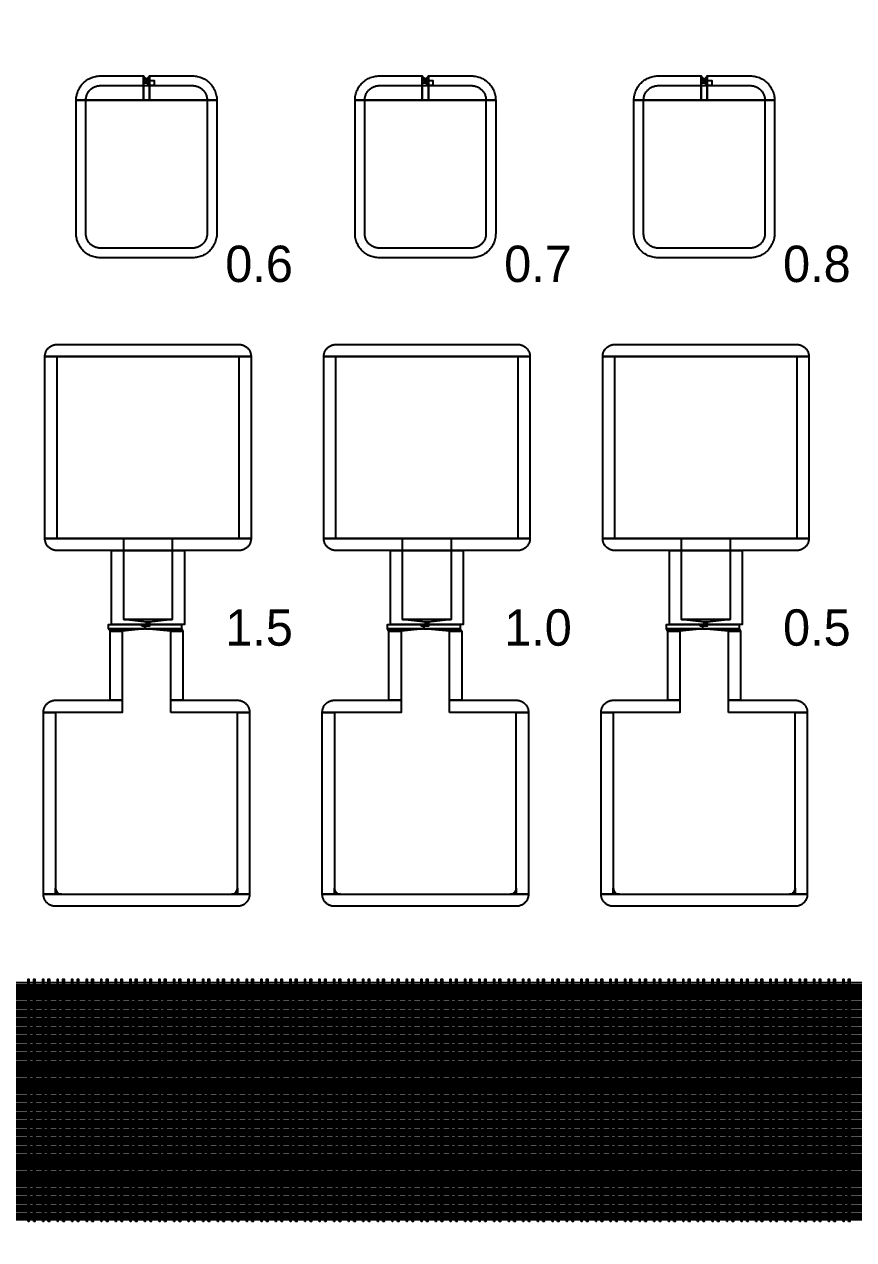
# Model space of a CAD drawing. Extents: x -50000 to 50000, y -50000 to 50000.
# Drawn here: x -40972 to -39604, y 15980 to 17985 of the extents above; entities that cross this region are included whole.
import ezdxf

# ---------------------------------------------------------------- set-up
doc = ezdxf.new("R2010")
doc.units = 0
for name, color, linetype in [('BASEMETAL', 3, 'CONTINUOUS'), ('FRAME', 14, 'CONTINUOUS'), ('MARKERS', 8, 'CONTINUOUS'), ('SECONDLAYER', 7, 'CONTINUOUS')]:
    doc.layers.add(name, color=color, linetype=linetype)

# ---------------------------------------------------------------- blocks, each defined once
blk = doc.blocks.new('CHIP_JARRAY')
at = {"layer": 'BASEMETAL'}
for points in [[(2214, 3360), (2214.055, 3362.093), (2214.219, 3364.181), (2214.492, 3366.257), (2214.874, 3368.316), (2215.363, 3370.353), (2215.958, 3372.361), (2216.657, 3374.335), (2217.458, 3376.269), (2218.36, 3378.16), (2219.359, 3380), (2220.453, 3381.786), (2221.639, 3383.511), (2222.914, 3385.173), (2224.274, 3386.765), (2225.716, 3388.284), (2227.235, 3389.726), (2228.827, 3391.086), (2230.489, 3392.361), (2232.214, 3393.547), (2234, 3394.641), (2235.84, 3395.64), (2237.731, 3396.542), (2239.665, 3397.343), (2241.639, 3398.042), (2243.647, 3398.637), (2245.684, 3399.126), (2247.743, 3399.508), (2249.819, 3399.781), (2251.907, 3399.945), (2254, 3400), (2325, 3400), (2325, 3360)], [(2325, 3395.5), (2325, 3399.5), (2329.7, 3395.5)], [(2325, 3388.5), (2325, 3395.5), (2329.7, 3395.5), (2329.7, 3388.5)], [(2330.3, 3395.5), (2335, 3399.5), (2335, 3395.5)], [(2330.3, 3388.5), (2330.3, 3395.5), (2335, 3395.5), (2335, 3388.5)], [(2335, 3360), (2335, 3400), (2406, 3400), (2408.093, 3399.945), (2410.181, 3399.781), (2412.257, 3399.508), (2414.316, 3399.126), (2416.353, 3398.637), (2418.361, 3398.042), (2420.335, 3397.343), (2422.269, 3396.542), (2424.16, 3395.64), (2426, 3394.641), (2427.786, 3393.547), (2429.511, 3392.361), (2431.173, 3391.086), (2432.765, 3389.726), (2434.284, 3388.284), (2435.726, 3386.765), (2437.086, 3385.173), (2438.361, 3383.511), (2439.547, 3381.786), (2440.641, 3380), (2441.64, 3378.16), (2442.542, 3376.269), (2443.343, 3374.335), (2444.042, 3372.361), (2444.637, 3370.353), (2445.126, 3368.316), (2445.508, 3366.257), (2445.781, 3364.181), (2445.945, 3362.093), (2446, 3360)], [(2674, 3360), (2674.055, 3362.093), (2674.219, 3364.181), (2674.492, 3366.257), (2674.874, 3368.316), (2675.363, 3370.353), (2675.958, 3372.361), (2676.657, 3374.335), (2677.458, 3376.269), (2678.36, 3378.16), (2679.359, 3380), (2680.453, 3381.786), (2681.639, 3383.511), (2682.914, 3385.173), (2684.274, 3386.765), (2685.716, 3388.284), (2687.235, 3389.726), (2688.827, 3391.086), (2690.489, 3392.361), (2692.214, 3393.547), (2694, 3394.641), (2695.84, 3395.64), (2697.731, 3396.542), (2699.665, 3397.343), (2701.639, 3398.042), (2703.647, 3398.637), (2705.684, 3399.126), (2707.743, 3399.508), (2709.819, 3399.781), (2711.907, 3399.945), (2714, 3400), (2785, 3400), (2785, 3360)], [(2785, 3395.5), (2785, 3399.5), (2789.65, 3395.5)], [(2785, 3388.5), (2785, 3395.5), (2789.65, 3395.5), (2789.65, 3388.5)], [(2790.35, 3395.5), (2795, 3399.5), (2795, 3395.5)], [(2790.35, 3388.5), (2790.35, 3395.5), (2795, 3395.5), (2795, 3388.5)], [(2795, 3360), (2795, 3400), (2866, 3400), (2868.093, 3399.945), (2870.181, 3399.781), (2872.257, 3399.508), (2874.316, 3399.126), (2876.353, 3398.637), (2878.361, 3398.042), (2880.335, 3397.343), (2882.269, 3396.542), (2884.16, 3395.64), (2886, 3394.641), (2887.786, 3393.547), (2889.511, 3392.361), (2891.173, 3391.086), (2892.765, 3389.726), (2894.284, 3388.284), (2895.726, 3386.765), (2897.086, 3385.173), (2898.361, 3383.511), (2899.547, 3381.786), (2900.641, 3380), (2901.64, 3378.16), (2902.542, 3376.269), (2903.343, 3374.335), (2904.042, 3372.361), (2904.637, 3370.353), (2905.126, 3368.316), (2905.508, 3366.257), (2905.781, 3364.181), (2905.945, 3362.093), (2906, 3360)], [(3134, 3360), (3134.055, 3362.093), (3134.219, 3364.181), (3134.492, 3366.257), (3134.874, 3368.316), (3135.363, 3370.353), (3135.958, 3372.361), (3136.657, 3374.335), (3137.458, 3376.269), (3138.36, 3378.16), (3139.359, 3380), (3140.453, 3381.786), (3141.639, 3383.511), (3142.914, 3385.173), (3144.274, 3386.765), (3145.716, 3388.284), (3147.235, 3389.726), (3148.827, 3391.086), (3150.489, 3392.361), (3152.214, 3393.547), (3154, 3394.641), (3155.84, 3395.64), (3157.731, 3396.542), (3159.665, 3397.343), (3161.639, 3398.042), (3163.647, 3398.637), (3165.684, 3399.126), (3167.743, 3399.508), (3169.819, 3399.781), (3171.907, 3399.945), (3174, 3400), (3245, 3400), (3245, 3360)], [(3245, 3395.5), (3245, 3399.5), (3249.6, 3395.5)], [(3245, 3388.5), (3245, 3395.5), (3249.6, 3395.5), (3249.6, 3388.5)], [(3250.4, 3395.5), (3255, 3399.5), (3255, 3395.5)], [(3250.4, 3388.5), (3250.4, 3395.5), (3255, 3395.5), (3255, 3388.5)], [(3255, 3360), (3255, 3400), (3326, 3400), (3328.093, 3399.945), (3330.181, 3399.781), (3332.257, 3399.508), (3334.316, 3399.126), (3336.353, 3398.637), (3338.361, 3398.042), (3340.335, 3397.343), (3342.269, 3396.542), (3344.16, 3395.64), (3346, 3394.641), (3347.786, 3393.547), (3349.511, 3392.361), (3351.173, 3391.086), (3352.765, 3389.726), (3354.284, 3388.284), (3355.726, 3386.765), (3357.086, 3385.173), (3358.361, 3383.511), (3359.547, 3381.786), (3360.641, 3380), (3361.64, 3378.16), (3362.542, 3376.269), (3363.343, 3374.335), (3364.042, 3372.361), (3364.637, 3370.353), (3365.126, 3368.316), (3365.508, 3366.257), (3365.781, 3364.181), (3365.945, 3362.093), (3366, 3360)], [(2325, 3360), (2325, 3388.5), (2335, 3388.5), (2335, 3360)], [(2785, 3360), (2785, 3388.5), (2795, 3388.5), (2795, 3360)], [(3245, 3360), (3245, 3388.5), (3255, 3388.5), (3255, 3360)], [(2254, 3100), (2251.907, 3100.055), (2249.819, 3100.219), (2247.743, 3100.492), (2245.684, 3100.874), (2243.647, 3101.363), (2241.639, 3101.958), (2239.665, 3102.657), (2237.731, 3103.458), (2235.84, 3104.36), (2234, 3105.359), (2232.214, 3106.453), (2230.489, 3107.639), (2228.827, 3108.914), (2227.235, 3110.274), (2225.716, 3111.716), (2224.274, 3113.235), (2222.914, 3114.827), (2221.639, 3116.489), (2220.453, 3118.214), (2219.359, 3120), (2218.36, 3121.84), (2217.458, 3123.731), (2216.657, 3125.665), (2215.958, 3127.639), (2215.363, 3129.647), (2214.874, 3131.684), (2214.492, 3133.743), (2214.219, 3135.819), (2214.055, 3137.907), (2214, 3140), (2214, 3360), (2446, 3360), (2446, 3140), (2445.945, 3137.907), (2445.781, 3135.819), (2445.508, 3133.743), (2445.126, 3131.684), (2444.637, 3129.647), (2444.042, 3127.639), (2443.343, 3125.665), (2442.542, 3123.731), (2441.64, 3121.84), (2440.641, 3120), (2439.547, 3118.214), (2438.361, 3116.489), (2437.086, 3114.827), (2435.726, 3113.235), (2434.284, 3111.716), (2432.765, 3110.274), (2431.173, 3108.914), (2429.511, 3107.639), (2427.786, 3106.453), (2426, 3105.359), (2424.16, 3104.36), (2422.269, 3103.458), (2420.335, 3102.657), (2418.361, 3101.958), (2416.353, 3101.363), (2414.316, 3100.874), (2412.257, 3100.492), (2410.181, 3100.219), (2408.093, 3100.055), (2406, 3100)], [(2714, 3100), (2711.907, 3100.055), (2709.819, 3100.219), (2707.743, 3100.492), (2705.684, 3100.874), (2703.647, 3101.363), (2701.639, 3101.958), (2699.665, 3102.657), (2697.731, 3103.458), (2695.84, 3104.36), (2694, 3105.359), (2692.214, 3106.453), (2690.489, 3107.639), (2688.827, 3108.914), (2687.235, 3110.274), (2685.716, 3111.716), (2684.274, 3113.235), (2682.914, 3114.827), (2681.639, 3116.489), (2680.453, 3118.214), (2679.359, 3120), (2678.36, 3121.84), (2677.458, 3123.731), (2676.657, 3125.665), (2675.958, 3127.639), (2675.363, 3129.647), (2674.874, 3131.684), (2674.492, 3133.743), (2674.219, 3135.819), (2674.055, 3137.907), (2674, 3140), (2674, 3360), (2906, 3360), (2906, 3140), (2905.945, 3137.907), (2905.781, 3135.819), (2905.508, 3133.743), (2905.126, 3131.684), (2904.637, 3129.647), (2904.042, 3127.639), (2903.343, 3125.665), (2902.542, 3123.731), (2901.64, 3121.84), (2900.641, 3120), (2899.547, 3118.214), (2898.361, 3116.489), (2897.086, 3114.827), (2895.726, 3113.235), (2894.284, 3111.716), (2892.765, 3110.274), (2891.173, 3108.914), (2889.511, 3107.639), (2887.786, 3106.453), (2886, 3105.359), (2884.16, 3104.36), (2882.269, 3103.458), (2880.335, 3102.657), (2878.361, 3101.958), (2876.353, 3101.363), (2874.316, 3100.874), (2872.257, 3100.492), (2870.181, 3100.219), (2868.093, 3100.055), (2866, 3100)], [(3174, 3100), (3171.907, 3100.055), (3169.819, 3100.219), (3167.743, 3100.492), (3165.684, 3100.874), (3163.647, 3101.363), (3161.639, 3101.958), (3159.665, 3102.657), (3157.731, 3103.458), (3155.84, 3104.36), (3154, 3105.359), (3152.214, 3106.453), (3150.489, 3107.639), (3148.827, 3108.914), (3147.235, 3110.274), (3145.716, 3111.716), (3144.274, 3113.235), (3142.914, 3114.827), (3141.639, 3116.489), (3140.453, 3118.214), (3139.359, 3120), (3138.36, 3121.84), (3137.458, 3123.731), (3136.657, 3125.665), (3135.958, 3127.639), (3135.363, 3129.647), (3134.874, 3131.684), (3134.492, 3133.743), (3134.219, 3135.819), (3134.055, 3137.907), (3134, 3140), (3134, 3360), (3366, 3360), (3366, 3140), (3365.945, 3137.907), (3365.781, 3135.819), (3365.508, 3133.743), (3365.126, 3131.684), (3364.637, 3129.647), (3364.042, 3127.639), (3363.343, 3125.665), (3362.542, 3123.731), (3361.64, 3121.84), (3360.641, 3120), (3359.547, 3118.214), (3358.361, 3116.489), (3357.086, 3114.827), (3355.726, 3113.235), (3354.284, 3111.716), (3352.765, 3110.274), (3351.173, 3108.914), (3349.511, 3107.639), (3347.786, 3106.453), (3346, 3105.359), (3344.16, 3104.36), (3342.269, 3103.458), (3340.335, 3102.657), (3338.361, 3101.958), (3336.353, 3101.363), (3334.316, 3100.874), (3332.257, 3100.492), (3330.181, 3100.219), (3328.093, 3100.055), (3326, 3100)], [(2162.5, 2937), (2162.527, 2938.047), (2162.61, 2939.091), (2162.746, 2940.129), (2162.937, 2941.158), (2163.181, 2942.176), (2163.479, 2943.18), (2163.828, 2944.167), (2164.229, 2945.135), (2164.68, 2946.08), (2165.179, 2947), (2165.727, 2947.893), (2166.32, 2948.756), (2166.957, 2949.586), (2167.637, 2950.383), (2168.358, 2951.142), (2169.117, 2951.863), (2169.914, 2952.543), (2170.744, 2953.18), (2171.607, 2953.773), (2172.5, 2954.321), (2173.42, 2954.82), (2174.365, 2955.271), (2175.333, 2955.672), (2176.32, 2956.021), (2177.324, 2956.319), (2178.342, 2956.563), (2179.371, 2956.754), (2180.409, 2956.89), (2181.453, 2956.973), (2182.5, 2957), (2482.5, 2957), (2483.547, 2956.973), (2484.591, 2956.89), (2485.629, 2956.754), (2486.658, 2956.563), (2487.676, 2956.319), (2488.68, 2956.021), (2489.667, 2955.672), (2490.635, 2955.271), (2491.58, 2954.82), (2492.5, 2954.321), (2493.393, 2953.773), (2494.256, 2953.18), (2495.086, 2952.543), (2495.883, 2951.863), (2496.642, 2951.142), (2497.363, 2950.383), (2498.043, 2949.586), (2498.68, 2948.756), (2499.273, 2947.893), (2499.821, 2947), (2500.32, 2946.08), (2500.771, 2945.135), (2501.172, 2944.167), (2501.521, 2943.18), (2501.819, 2942.176), (2502.063, 2941.158), (2502.254, 2940.129), (2502.39, 2939.091), (2502.473, 2938.047), (2502.5, 2937)], [(2622.5, 2937), (2622.527, 2938.047), (2622.61, 2939.091), (2622.746, 2940.129), (2622.937, 2941.158), (2623.181, 2942.176), (2623.479, 2943.18), (2623.828, 2944.167), (2624.229, 2945.135), (2624.68, 2946.08), (2625.179, 2947), (2625.727, 2947.893), (2626.32, 2948.756), (2626.957, 2949.586), (2627.637, 2950.383), (2628.358, 2951.142), (2629.117, 2951.863), (2629.914, 2952.543), (2630.744, 2953.18), (2631.607, 2953.773), (2632.5, 2954.321), (2633.42, 2954.82), (2634.365, 2955.271), (2635.333, 2955.672), (2636.32, 2956.021), (2637.324, 2956.319), (2638.342, 2956.563), (2639.371, 2956.754), (2640.409, 2956.89), (2641.453, 2956.973), (2642.5, 2957), (2942.5, 2957), (2943.547, 2956.973), (2944.591, 2956.89), (2945.629, 2956.754), (2946.658, 2956.563), (2947.676, 2956.319), (2948.68, 2956.021), (2949.667, 2955.672), (2950.635, 2955.271), (2951.58, 2954.82), (2952.5, 2954.321), (2953.393, 2953.773), (2954.256, 2953.18), (2955.086, 2952.543), (2955.883, 2951.863), (2956.642, 2951.142), (2957.363, 2950.383), (2958.043, 2949.586), (2958.68, 2948.756), (2959.273, 2947.893), (2959.821, 2947), (2960.32, 2946.08), (2960.771, 2945.135), (2961.172, 2944.167), (2961.521, 2943.18), (2961.819, 2942.176), (2962.063, 2941.158), (2962.254, 2940.129), (2962.39, 2939.091), (2962.473, 2938.047), (2962.5, 2937)], [(3082.5, 2937), (3082.527, 2938.047), (3082.61, 2939.091), (3082.746, 2940.129), (3082.937, 2941.158), (3083.181, 2942.176), (3083.479, 2943.18), (3083.828, 2944.167), (3084.229, 2945.135), (3084.68, 2946.08), (3085.179, 2947), (3085.727, 2947.893), (3086.32, 2948.756), (3086.957, 2949.586), (3087.637, 2950.383), (3088.358, 2951.142), (3089.117, 2951.863), (3089.914, 2952.543), (3090.744, 2953.18), (3091.607, 2953.773), (3092.5, 2954.321), (3093.42, 2954.82), (3094.365, 2955.271), (3095.333, 2955.672), (3096.32, 2956.021), (3097.324, 2956.319), (3098.342, 2956.563), (3099.371, 2956.754), (3100.409, 2956.89), (3101.453, 2956.973), (3102.5, 2957), (3402.5, 2957), (3403.547, 2956.973), (3404.591, 2956.89), (3405.629, 2956.754), (3406.658, 2956.563), (3407.676, 2956.319), (3408.68, 2956.021), (3409.667, 2955.672), (3410.635, 2955.271), (3411.58, 2954.82), (3412.5, 2954.321), (3413.393, 2953.773), (3414.256, 2953.18), (3415.086, 2952.543), (3415.883, 2951.863), (3416.642, 2951.142), (3417.363, 2950.383), (3418.043, 2949.586), (3418.68, 2948.756), (3419.273, 2947.893), (3419.821, 2947), (3420.32, 2946.08), (3420.771, 2945.135), (3421.172, 2944.167), (3421.521, 2943.18), (3421.819, 2942.176), (3422.063, 2941.158), (3422.254, 2940.129), (3422.39, 2939.091), (3422.473, 2938.047), (3422.5, 2937)], [(2162.5, 2637), (2162.5, 2937), (2502.5, 2937), (2502.5, 2637)], [(2622.5, 2637), (2622.5, 2937), (2962.5, 2937), (2962.5, 2637)], [(3082.5, 2637), (3082.5, 2937), (3422.5, 2937), (3422.5, 2637)], [(2182.5, 2617), (2181.453, 2617.027), (2180.409, 2617.11), (2179.371, 2617.246), (2178.342, 2617.437), (2177.324, 2617.681), (2176.32, 2617.979), (2175.333, 2618.328), (2174.365, 2618.729), (2173.42, 2619.18), (2172.5, 2619.679), (2171.607, 2620.227), (2170.744, 2620.82), (2169.914, 2621.457), (2169.117, 2622.137), (2168.358, 2622.858), (2167.637, 2623.617), (2166.957, 2624.414), (2166.32, 2625.244), (2165.727, 2626.107), (2165.179, 2627), (2164.68, 2627.92), (2164.229, 2628.865), (2163.828, 2629.833), (2163.479, 2630.82), (2163.181, 2631.824), (2162.937, 2632.842), (2162.746, 2633.871), (2162.61, 2634.909), (2162.527, 2635.953), (2162.5, 2637), (2502.5, 2637), (2502.473, 2635.953), (2502.39, 2634.909), (2502.254, 2633.871), (2502.063, 2632.842), (2501.819, 2631.824), (2501.521, 2630.82), (2501.172, 2629.833), (2500.771, 2628.865), (2500.32, 2627.92), (2499.821, 2627), (2499.273, 2626.107), (2498.68, 2625.244), (2498.043, 2624.414), (2497.363, 2623.617), (2496.642, 2622.858), (2495.883, 2622.137), (2495.086, 2621.457), (2494.256, 2620.82), (2493.393, 2620.227), (2492.5, 2619.679), (2491.58, 2619.18), (2490.635, 2618.729), (2489.667, 2618.328), (2488.68, 2617.979), (2487.676, 2617.681), (2486.658, 2617.437), (2485.629, 2617.246), (2484.591, 2617.11), (2483.547, 2617.027), (2482.5, 2617)], [(2642.5, 2617), (2641.453, 2617.027), (2640.409, 2617.11), (2639.371, 2617.246), (2638.342, 2617.437), (2637.324, 2617.681), (2636.32, 2617.979), (2635.333, 2618.328), (2634.365, 2618.729), (2633.42, 2619.18), (2632.5, 2619.679), (2631.607, 2620.227), (2630.744, 2620.82), (2629.914, 2621.457), (2629.117, 2622.137), (2628.358, 2622.858), (2627.637, 2623.617), (2626.957, 2624.414), (2626.32, 2625.244), (2625.727, 2626.107), (2625.179, 2627), (2624.68, 2627.92), (2624.229, 2628.865), (2623.828, 2629.833), (2623.479, 2630.82), (2623.181, 2631.824), (2622.937, 2632.842), (2622.746, 2633.871), (2622.61, 2634.909), (2622.527, 2635.953), (2622.5, 2637), (2962.5, 2637), (2962.473, 2635.953), (2962.39, 2634.909), (2962.254, 2633.871), (2962.063, 2632.842), (2961.819, 2631.824), (2961.521, 2630.82), (2961.172, 2629.833), (2960.771, 2628.865), (2960.32, 2627.92), (2959.821, 2627), (2959.273, 2626.107), (2958.68, 2625.244), (2958.043, 2624.414), (2957.363, 2623.617), (2956.642, 2622.858), (2955.883, 2622.137), (2955.086, 2621.457), (2954.256, 2620.82), (2953.393, 2620.227), (2952.5, 2619.679), (2951.58, 2619.18), (2950.635, 2618.729), (2949.667, 2618.328), (2948.68, 2617.979), (2947.676, 2617.681), (2946.658, 2617.437), (2945.629, 2617.246), (2944.591, 2617.11), (2943.547, 2617.027), (2942.5, 2617)], [(3102.5, 2617), (3101.453, 2617.027), (3100.409, 2617.11), (3099.371, 2617.246), (3098.342, 2617.437), (3097.324, 2617.681), (3096.32, 2617.979), (3095.333, 2618.328), (3094.365, 2618.729), (3093.42, 2619.18), (3092.5, 2619.679), (3091.607, 2620.227), (3090.744, 2620.82), (3089.914, 2621.457), (3089.117, 2622.137), (3088.358, 2622.858), (3087.637, 2623.617), (3086.957, 2624.414), (3086.32, 2625.244), (3085.727, 2626.107), (3085.179, 2627), (3084.68, 2627.92), (3084.229, 2628.865), (3083.828, 2629.833), (3083.479, 2630.82), (3083.181, 2631.824), (3082.937, 2632.842), (3082.746, 2633.871), (3082.61, 2634.909), (3082.527, 2635.953), (3082.5, 2637), (3422.5, 2637), (3422.473, 2635.953), (3422.39, 2634.909), (3422.254, 2633.871), (3422.063, 2632.842), (3421.819, 2631.824), (3421.521, 2630.82), (3421.172, 2629.833), (3420.771, 2628.865), (3420.32, 2627.92), (3419.821, 2627), (3419.273, 2626.107), (3418.68, 2625.244), (3418.043, 2624.414), (3417.363, 2623.617), (3416.642, 2622.858), (3415.883, 2622.137), (3415.086, 2621.457), (3414.256, 2620.82), (3413.393, 2620.227), (3412.5, 2619.679), (3411.58, 2619.18), (3410.635, 2618.729), (3409.667, 2618.328), (3408.68, 2617.979), (3407.676, 2617.681), (3406.658, 2617.437), (3405.629, 2617.246), (3404.591, 2617.11), (3403.547, 2617.027), (3402.5, 2617)], [(2272.5, 2495), (2272.5, 2617), (2392.5, 2617), (2392.5, 2495)], [(2732.5, 2495), (2732.5, 2617), (2852.5, 2617), (2852.5, 2495)], [(3192.5, 2495), (3192.5, 2617), (3312.5, 2617), (3312.5, 2495)], [(2267.5, 2488), (2267.5, 2495), (2326.75, 2495), (2326.75, 2488)], [(2270, 2484), (2267.5, 2488), (2326.75, 2488), (2290, 2484)], [(2328.25, 2488), (2328.25, 2495), (2387.5, 2495), (2387.5, 2488)], [(2370, 2484), (2328.25, 2488), (2387.5, 2488), (2390, 2484)], [(2727.5, 2488), (2727.5, 2495), (2787, 2495), (2787, 2488)], [(2730, 2484), (2727.5, 2488), (2787, 2488), (2750, 2484)], [(2788, 2488), (2788, 2495), (2847.5, 2495), (2847.5, 2488)], [(2830, 2484), (2788, 2488), (2847.5, 2488), (2850, 2484)], [(3187.5, 2488), (3187.5, 2495), (3247.25, 2495), (3247.25, 2488)], [(3190, 2484), (3187.5, 2488), (3247.25, 2488), (3210, 2484)], [(3247.75, 2488), (3247.75, 2495), (3307.5, 2495), (3307.5, 2488)], [(3290, 2484), (3247.75, 2488), (3307.5, 2488), (3310, 2484)], [(2270, 2370), (2270, 2484), (2290, 2484), (2290, 2370)], [(2370, 2370), (2370, 2484), (2390, 2484), (2390, 2370)], [(2730, 2370), (2730, 2484), (2750, 2484), (2750, 2370)], [(2830, 2370), (2830, 2484), (2850, 2484), (2850, 2370)], [(3190, 2370), (3190, 2484), (3210, 2484), (3210, 2370)], [(3290, 2370), (3290, 2484), (3310, 2484), (3310, 2370)], [(2160, 2350), (2160.027, 2351.047), (2160.11, 2352.091), (2160.246, 2353.129), (2160.437, 2354.158), (2160.681, 2355.176), (2160.979, 2356.18), (2161.328, 2357.167), (2161.729, 2358.135), (2162.18, 2359.08), (2162.679, 2360), (2163.227, 2360.893), (2163.82, 2361.756), (2164.457, 2362.586), (2165.137, 2363.383), (2165.858, 2364.142), (2166.617, 2364.863), (2167.414, 2365.543), (2168.244, 2366.18), (2169.107, 2366.773), (2170, 2367.321), (2170.92, 2367.82), (2171.865, 2368.271), (2172.833, 2368.672), (2173.82, 2369.021), (2174.824, 2369.319), (2175.842, 2369.563), (2176.871, 2369.754), (2177.909, 2369.89), (2178.953, 2369.973), (2180, 2370), (2290, 2370), (2290, 2350)], [(2370, 2350), (2370, 2370), (2480, 2370), (2481.047, 2369.973), (2482.091, 2369.89), (2483.129, 2369.754), (2484.158, 2369.563), (2485.176, 2369.319), (2486.18, 2369.021), (2487.167, 2368.672), (2488.135, 2368.271), (2489.08, 2367.82), (2490, 2367.321), (2490.893, 2366.773), (2491.756, 2366.18), (2492.586, 2365.543), (2493.383, 2364.863), (2494.142, 2364.142), (2494.863, 2363.383), (2495.543, 2362.586), (2496.18, 2361.756), (2496.773, 2360.893), (2497.321, 2360), (2497.82, 2359.08), (2498.271, 2358.135), (2498.672, 2357.167), (2499.021, 2356.18), (2499.319, 2355.176), (2499.563, 2354.158), (2499.754, 2353.129), (2499.89, 2352.091), (2499.973, 2351.047), (2500, 2350)], [(2620, 2350), (2620.027, 2351.047), (2620.11, 2352.091), (2620.246, 2353.129), (2620.437, 2354.158), (2620.681, 2355.176), (2620.979, 2356.18), (2621.328, 2357.167), (2621.729, 2358.135), (2622.18, 2359.08), (2622.679, 2360), (2623.227, 2360.893), (2623.82, 2361.756), (2624.457, 2362.586), (2625.137, 2363.383), (2625.858, 2364.142), (2626.617, 2364.863), (2627.414, 2365.543), (2628.244, 2366.18), (2629.107, 2366.773), (2630, 2367.321), (2630.92, 2367.82), (2631.865, 2368.271), (2632.833, 2368.672), (2633.82, 2369.021), (2634.824, 2369.319), (2635.842, 2369.563), (2636.871, 2369.754), (2637.909, 2369.89), (2638.953, 2369.973), (2640, 2370), (2750, 2370), (2750, 2350)], [(2830, 2350), (2830, 2370), (2940, 2370), (2941.047, 2369.973), (2942.091, 2369.89), (2943.129, 2369.754), (2944.158, 2369.563), (2945.176, 2369.319), (2946.18, 2369.021), (2947.167, 2368.672), (2948.135, 2368.271), (2949.08, 2367.82), (2950, 2367.321), (2950.893, 2366.773), (2951.756, 2366.18), (2952.586, 2365.543), (2953.383, 2364.863), (2954.142, 2364.142), (2954.863, 2363.383), (2955.543, 2362.586), (2956.18, 2361.756), (2956.773, 2360.893), (2957.321, 2360), (2957.82, 2359.08), (2958.271, 2358.135), (2958.672, 2357.167), (2959.021, 2356.18), (2959.319, 2355.176), (2959.563, 2354.158), (2959.754, 2353.129), (2959.89, 2352.091), (2959.973, 2351.047), (2960, 2350)], [(3080, 2350), (3080.027, 2351.047), (3080.11, 2352.091), (3080.246, 2353.129), (3080.437, 2354.158), (3080.681, 2355.176), (3080.979, 2356.18), (3081.328, 2357.167), (3081.729, 2358.135), (3082.18, 2359.08), (3082.679, 2360), (3083.227, 2360.893), (3083.82, 2361.756), (3084.457, 2362.586), (3085.137, 2363.383), (3085.858, 2364.142), (3086.617, 2364.863), (3087.414, 2365.543), (3088.244, 2366.18), (3089.107, 2366.773), (3090, 2367.321), (3090.92, 2367.82), (3091.865, 2368.271), (3092.833, 2368.672), (3093.82, 2369.021), (3094.824, 2369.319), (3095.842, 2369.563), (3096.871, 2369.754), (3097.909, 2369.89), (3098.953, 2369.973), (3100, 2370), (3210, 2370), (3210, 2350)], [(3290, 2350), (3290, 2370), (3400, 2370), (3401.047, 2369.973), (3402.091, 2369.89), (3403.129, 2369.754), (3404.158, 2369.563), (3405.176, 2369.319), (3406.18, 2369.021), (3407.167, 2368.672), (3408.135, 2368.271), (3409.08, 2367.82), (3410, 2367.321), (3410.893, 2366.773), (3411.756, 2366.18), (3412.586, 2365.543), (3413.383, 2364.863), (3414.142, 2364.142), (3414.863, 2363.383), (3415.543, 2362.586), (3416.18, 2361.756), (3416.773, 2360.893), (3417.321, 2360), (3417.82, 2359.08), (3418.271, 2358.135), (3418.672, 2357.167), (3419.021, 2356.18), (3419.319, 2355.176), (3419.563, 2354.158), (3419.754, 2353.129), (3419.89, 2352.091), (3419.973, 2351.047), (3420, 2350)], [(2160, 2050), (2160, 2350), (2180, 2350), (2180, 2050)], [(2480, 2050), (2480, 2350), (2500, 2350), (2500, 2050)], [(2620, 2050), (2620, 2350), (2640, 2350), (2640, 2050)], [(2940, 2050), (2940, 2350), (2960, 2350), (2960, 2050)], [(3080, 2050), (3080, 2350), (3100, 2350), (3100, 2050)], [(3400, 2050), (3400, 2350), (3420, 2350), (3420, 2050)], [(2180, 2030), (2178.953, 2030.027), (2177.909, 2030.11), (2176.871, 2030.246), (2175.842, 2030.437), (2174.824, 2030.681), (2173.82, 2030.979), (2172.833, 2031.328), (2171.865, 2031.729), (2170.92, 2032.18), (2170, 2032.679), (2169.107, 2033.227), (2168.244, 2033.82), (2167.414, 2034.457), (2166.617, 2035.137), (2165.858, 2035.858), (2165.137, 2036.617), (2164.457, 2037.414), (2163.82, 2038.244), (2163.227, 2039.107), (2162.679, 2040), (2162.18, 2040.92), (2161.729, 2041.865), (2161.328, 2042.833), (2160.979, 2043.82), (2160.681, 2044.824), (2160.437, 2045.842), (2160.246, 2046.871), (2160.11, 2047.909), (2160.027, 2048.953), (2160, 2050), (2500, 2050), (2499.973, 2048.953), (2499.89, 2047.909), (2499.754, 2046.871), (2499.563, 2045.842), (2499.319, 2044.824), (2499.021, 2043.82), (2498.672, 2042.833), (2498.271, 2041.865), (2497.82, 2040.92), (2497.321, 2040), (2496.773, 2039.107), (2496.18, 2038.244), (2495.543, 2037.414), (2494.863, 2036.617), (2494.142, 2035.858), (2493.383, 2035.137), (2492.586, 2034.457), (2491.756, 2033.82), (2490.893, 2033.227), (2490, 2032.679), (2489.08, 2032.18), (2488.135, 2031.729), (2487.167, 2031.328), (2486.18, 2030.979), (2485.176, 2030.681), (2484.158, 2030.437), (2483.129, 2030.246), (2482.091, 2030.11), (2481.047, 2030.027), (2480, 2030)], [(2180, 2050), (2180, 2060), (2180.055, 2058.955), (2180.219, 2057.921), (2180.489, 2056.91), (2180.865, 2055.933), (2181.34, 2055), (2181.91, 2054.122), (2182.569, 2053.309), (2183.309, 2052.569), (2184.122, 2051.91), (2185, 2051.34), (2185.933, 2050.865), (2186.91, 2050.489), (2187.921, 2050.219), (2188.955, 2050.055), (2190, 2050)], [(2470, 2050), (2471.045, 2050.055), (2472.079, 2050.219), (2473.09, 2050.489), (2474.067, 2050.865), (2475, 2051.34), (2475.878, 2051.91), (2476.691, 2052.569), (2477.431, 2053.309), (2478.09, 2054.122), (2478.66, 2055), (2479.135, 2055.933), (2479.511, 2056.91), (2479.781, 2057.921), (2479.945, 2058.955), (2480, 2060), (2480, 2050)], [(2640, 2030), (2638.953, 2030.027), (2637.909, 2030.11), (2636.871, 2030.246), (2635.842, 2030.437), (2634.824, 2030.681), (2633.82, 2030.979), (2632.833, 2031.328), (2631.865, 2031.729), (2630.92, 2032.18), (2630, 2032.679), (2629.107, 2033.227), (2628.244, 2033.82), (2627.414, 2034.457), (2626.617, 2035.137), (2625.858, 2035.858), (2625.137, 2036.617), (2624.457, 2037.414), (2623.82, 2038.244), (2623.227, 2039.107), (2622.679, 2040), (2622.18, 2040.92), (2621.729, 2041.865), (2621.328, 2042.833), (2620.979, 2043.82), (2620.681, 2044.824), (2620.437, 2045.842), (2620.246, 2046.871), (2620.11, 2047.909), (2620.027, 2048.953), (2620, 2050), (2960, 2050), (2959.973, 2048.953), (2959.89, 2047.909), (2959.754, 2046.871), (2959.563, 2045.842), (2959.319, 2044.824), (2959.021, 2043.82), (2958.672, 2042.833), (2958.271, 2041.865), (2957.82, 2040.92), (2957.321, 2040), (2956.773, 2039.107), (2956.18, 2038.244), (2955.543, 2037.414), (2954.863, 2036.617), (2954.142, 2035.858), (2953.383, 2035.137), (2952.586, 2034.457), (2951.756, 2033.82), (2950.893, 2033.227), (2950, 2032.679), (2949.08, 2032.18), (2948.135, 2031.729), (2947.167, 2031.328), (2946.18, 2030.979), (2945.176, 2030.681), (2944.158, 2030.437), (2943.129, 2030.246), (2942.091, 2030.11), (2941.047, 2030.027), (2940, 2030)], [(2640, 2050), (2640, 2060), (2640.055, 2058.955), (2640.219, 2057.921), (2640.489, 2056.91), (2640.865, 2055.933), (2641.34, 2055), (2641.91, 2054.122), (2642.569, 2053.309), (2643.309, 2052.569), (2644.122, 2051.91), (2645, 2051.34), (2645.933, 2050.865), (2646.91, 2050.489), (2647.921, 2050.219), (2648.955, 2050.055), (2650, 2050)], [(2930, 2050), (2931.045, 2050.055), (2932.079, 2050.219), (2933.09, 2050.489), (2934.067, 2050.865), (2935, 2051.34), (2935.878, 2051.91), (2936.691, 2052.569), (2937.431, 2053.309), (2938.09, 2054.122), (2938.66, 2055), (2939.135, 2055.933), (2939.511, 2056.91), (2939.781, 2057.921), (2939.945, 2058.955), (2940, 2060), (2940, 2050)], [(3100, 2030), (3098.953, 2030.027), (3097.909, 2030.11), (3096.871, 2030.246), (3095.842, 2030.437), (3094.824, 2030.681), (3093.82, 2030.979), (3092.833, 2031.328), (3091.865, 2031.729), (3090.92, 2032.18), (3090, 2032.679), (3089.107, 2033.227), (3088.244, 2033.82), (3087.414, 2034.457), (3086.617, 2035.137), (3085.858, 2035.858), (3085.137, 2036.617), (3084.457, 2037.414), (3083.82, 2038.244), (3083.227, 2039.107), (3082.679, 2040), (3082.18, 2040.92), (3081.729, 2041.865), (3081.328, 2042.833), (3080.979, 2043.82), (3080.681, 2044.824), (3080.437, 2045.842), (3080.246, 2046.871), (3080.11, 2047.909), (3080.027, 2048.953), (3080, 2050), (3420, 2050), (3419.973, 2048.953), (3419.89, 2047.909), (3419.754, 2046.871), (3419.563, 2045.842), (3419.319, 2044.824), (3419.021, 2043.82), (3418.672, 2042.833), (3418.271, 2041.865), (3417.82, 2040.92), (3417.321, 2040), (3416.773, 2039.107), (3416.18, 2038.244), (3415.543, 2037.414), (3414.863, 2036.617), (3414.142, 2035.858), (3413.383, 2035.137), (3412.586, 2034.457), (3411.756, 2033.82), (3410.893, 2033.227), (3410, 2032.679), (3409.08, 2032.18), (3408.135, 2031.729), (3407.167, 2031.328), (3406.18, 2030.979), (3405.176, 2030.681), (3404.158, 2030.437), (3403.129, 2030.246), (3402.091, 2030.11), (3401.047, 2030.027), (3400, 2030)], [(3100, 2050), (3100, 2060), (3100.055, 2058.955), (3100.219, 2057.921), (3100.489, 2056.91), (3100.865, 2055.933), (3101.34, 2055), (3101.91, 2054.122), (3102.569, 2053.309), (3103.309, 2052.569), (3104.122, 2051.91), (3105, 2051.34), (3105.933, 2050.865), (3106.91, 2050.489), (3107.921, 2050.219), (3108.955, 2050.055), (3110, 2050)], [(3390, 2050), (3391.045, 2050.055), (3392.079, 2050.219), (3393.09, 2050.489), (3394.067, 2050.865), (3395, 2051.34), (3395.878, 2051.91), (3396.691, 2052.569), (3397.431, 2053.309), (3398.09, 2054.122), (3398.66, 2055), (3399.135, 2055.933), (3399.511, 2056.91), (3399.781, 2057.921), (3399.945, 2058.955), (3400, 2060), (3400, 2050)], [(500, 1900), (500, 1904.3), (6500, 1904.3), (6500, 1900)], [(500, 1897), (500, 1899), (6500, 1899), (6500, 1897)], [(500, 1894), (500, 1896.4), (6500, 1896.4), (6500, 1894)], [(500, 1891), (500, 1893), (6500, 1893), (6500, 1891)], [(500, 1886), (500, 1890.3), (6500, 1890.3), (6500, 1886)], [(500, 1883), (500, 1885), (6500, 1885), (6500, 1883)], [(500, 1880), (500, 1882.4), (6500, 1882.4), (6500, 1880)], [(500, 1877), (500, 1879), (6500, 1879), (6500, 1877)], [(500, 1872), (500, 1876.3), (6500, 1876.3), (6500, 1872)], [(500, 1869), (500, 1871), (6500, 1871), (6500, 1869)], [(500, 1866), (500, 1868.4), (6500, 1868.4), (6500, 1866)], [(500, 1863), (500, 1865), (6500, 1865), (6500, 1863)], [(500, 1858), (500, 1862.3), (6500, 1862.3), (6500, 1858)], [(500, 1855), (500, 1857), (6500, 1857), (6500, 1855)], [(500, 1852), (500, 1854.4), (6500, 1854.4), (6500, 1852)], [(500, 1849), (500, 1851), (6500, 1851), (6500, 1849)], [(500, 1844), (500, 1848.3), (6500, 1848.3), (6500, 1844)], [(500, 1841), (500, 1843), (6500, 1843), (6500, 1841)], [(500, 1838), (500, 1840.4), (6500, 1840.4), (6500, 1838)], [(500, 1835), (500, 1837), (6500, 1837), (6500, 1835)], [(500, 1830), (500, 1834.3), (6500, 1834.3), (6500, 1830)], [(500, 1827), (500, 1829), (6500, 1829), (6500, 1827)], [(500, 1824), (500, 1826.4), (6500, 1826.4), (6500, 1824)], [(500, 1821), (500, 1823), (6500, 1823), (6500, 1821)], [(500, 1816), (500, 1820.3), (6500, 1820.3), (6500, 1816)], [(500, 1813), (500, 1815), (6500, 1815), (6500, 1813)], [(500, 1810), (500, 1812.4), (6500, 1812.4), (6500, 1810)], [(500, 1807), (500, 1809), (6500, 1809), (6500, 1807)], [(500, 1802), (500, 1806.3), (6500, 1806.3), (6500, 1802)], [(500, 1799), (500, 1801), (6500, 1801), (6500, 1799)], [(500, 1796), (500, 1798.4), (6500, 1798.4), (6500, 1796)], [(500, 1793), (500, 1795), (6500, 1795), (6500, 1793)], [(500, 1788), (500, 1792.3), (6500, 1792.3), (6500, 1788)], [(500, 1785), (500, 1787), (6500, 1787), (6500, 1785)], [(500, 1782), (500, 1784.4), (6500, 1784.4), (6500, 1782)], [(500, 1779), (500, 1781), (6500, 1781), (6500, 1779)], [(500, 1774), (500, 1778.3), (6500, 1778.3), (6500, 1774)], [(500, 1771), (500, 1773), (6500, 1773), (6500, 1771)], [(500, 1768), (500, 1770.4), (6500, 1770.4), (6500, 1768)], [(500, 1765), (500, 1767), (6500, 1767), (6500, 1765)], [(500, 1760), (500, 1764.3), (6500, 1764.3), (6500, 1760)], [(500, 1757), (500, 1759), (6500, 1759), (6500, 1757)], [(500, 1754), (500, 1756.4), (6500, 1756.4), (6500, 1754)], [(500, 1751), (500, 1753), (6500, 1753), (6500, 1751)], [(500, 1746), (500, 1750.3), (6500, 1750.3), (6500, 1746)], [(500, 1743), (500, 1745), (6500, 1745), (6500, 1743)], [(500, 1740), (500, 1742.4), (6500, 1742.4), (6500, 1740)], [(500, 1737), (500, 1739), (6500, 1739), (6500, 1737)], [(500, 1732), (500, 1736.3), (6500, 1736.3), (6500, 1732)], [(500, 1729), (500, 1731), (6500, 1731), (6500, 1729)], [(500, 1726), (500, 1728.4), (6500, 1728.4), (6500, 1726)], [(500, 1723), (500, 1725), (6500, 1725), (6500, 1723)], [(500, 1718), (500, 1722.3), (6500, 1722.3), (6500, 1718)], [(500, 1715), (500, 1717), (6500, 1717), (6500, 1715)], [(500, 1712), (500, 1714.4), (6500, 1714.4), (6500, 1712)], [(500, 1709), (500, 1711), (6500, 1711), (6500, 1709)], [(500, 1704), (500, 1708.3), (6500, 1708.3), (6500, 1704)], [(500, 1701), (500, 1703), (6500, 1703), (6500, 1701)], [(500, 1698), (500, 1700.4), (6500, 1700.4), (6500, 1698)], [(500, 1695), (500, 1697), (6500, 1697), (6500, 1695)], [(500, 1690), (500, 1694.3), (6500, 1694.3), (6500, 1690)], [(500, 1687), (500, 1689), (6500, 1689), (6500, 1687)], [(500, 1684), (500, 1686.4), (6500, 1686.4), (6500, 1684)], [(500, 1681), (500, 1683), (6500, 1683), (6500, 1681)], [(500, 1676), (500, 1680.3), (6500, 1680.3), (6500, 1676)], [(500, 1673), (500, 1675), (6500, 1675), (6500, 1673)], [(500, 1670), (500, 1672.4), (6500, 1672.4), (6500, 1670)], [(500, 1667), (500, 1669), (6500, 1669), (6500, 1667)], [(500, 1662), (500, 1666.3), (6500, 1666.3), (6500, 1662)], [(500, 1659), (500, 1661), (6500, 1661), (6500, 1659)], [(500, 1656), (500, 1658.4), (6500, 1658.4), (6500, 1656)], [(500, 1653), (500, 1655), (6500, 1655), (6500, 1653)], [(500, 1648), (500, 1652.3), (6500, 1652.3), (6500, 1648)], [(500, 1645), (500, 1647), (6500, 1647), (6500, 1645)], [(500, 1642), (500, 1644.4), (6500, 1644.4), (6500, 1642)], [(500, 1639), (500, 1641), (6500, 1641), (6500, 1639)], [(500, 1634), (500, 1638.3), (6500, 1638.3), (6500, 1634)], [(500, 1631), (500, 1633), (6500, 1633), (6500, 1631)], [(500, 1628), (500, 1630.4), (6500, 1630.4), (6500, 1628)], [(500, 1625), (500, 1627), (6500, 1627), (6500, 1625)], [(500, 1620), (500, 1624.3), (6500, 1624.3), (6500, 1620)], [(500, 1617), (500, 1619), (6500, 1619), (6500, 1617)], [(500, 1614), (500, 1616.4), (6500, 1616.4), (6500, 1614)], [(500, 1611), (500, 1613), (6500, 1613), (6500, 1611)], [(500, 1606), (500, 1610.3), (6500, 1610.3), (6500, 1606)], [(500, 1603), (500, 1605), (6500, 1605), (6500, 1603)], [(500, 1600), (500, 1602.4), (6500, 1602.4), (6500, 1600)], [(500, 1597), (500, 1599), (6500, 1599), (6500, 1597)], [(500, 1592), (500, 1596.3), (6500, 1596.3), (6500, 1592)], [(500, 1589), (500, 1591), (6500, 1591), (6500, 1589)], [(500, 1586), (500, 1588.4), (6500, 1588.4), (6500, 1586)], [(500, 1583), (500, 1585), (6500, 1585), (6500, 1583)], [(500, 1578), (500, 1582.3), (6500, 1582.3), (6500, 1578)], [(500, 1575), (500, 1577), (6500, 1577), (6500, 1575)], [(500, 1572), (500, 1574.4), (6500, 1574.4), (6500, 1572)], [(500, 1569), (500, 1571), (6500, 1571), (6500, 1569)], [(500, 1564), (500, 1568.3), (6500, 1568.3), (6500, 1564)], [(500, 1561), (500, 1563), (6500, 1563), (6500, 1561)], [(500, 1558), (500, 1560.4), (6500, 1560.4), (6500, 1558)], [(500, 1555), (500, 1557), (6500, 1557), (6500, 1555)], [(500, 1550), (500, 1554.3), (6500, 1554.3), (6500, 1550)], [(500, 1547), (500, 1549), (6500, 1549), (6500, 1547)], [(500, 1544), (500, 1546.4), (6500, 1546.4), (6500, 1544)], [(500, 1541), (500, 1543), (6500, 1543), (6500, 1541)], [(500, 1536), (500, 1540.3), (6500, 1540.3), (6500, 1536)], [(500, 1533), (500, 1535), (6500, 1535), (6500, 1533)], [(500, 1530), (500, 1532.4), (6500, 1532.4), (6500, 1530)], [(500, 1527), (500, 1529), (6500, 1529), (6500, 1527)], [(500, 1522), (500, 1526.3), (6500, 1526.3), (6500, 1522)], [(500, 1519), (500, 1521), (6500, 1521), (6500, 1519)], [(500, 1516), (500, 1518.4), (6500, 1518.4), (6500, 1516)], [(500, 1513), (500, 1515), (6500, 1515), (6500, 1513)]]:
    blk.add_lwpolyline(points, close=True, dxfattribs=at)
at = {"layer": 'SECONDLAYER'}
for points in [[(2327.5, 3391.65), (2327.5, 3392.35), (2329.7, 3392.35), (2329.7, 3391.65)], [(2329.7, 3391.65), (2329.7, 3392.35), (2330.3, 3392.35), (2330.3, 3391.65)], [(2330.3, 3391.65), (2330.3, 3392.35), (2332.5, 3392.35), (2332.5, 3391.65)], [(2332.5, 3384), (2332.5, 3392.35), (2342.5, 3392.35), (2342.5, 3384)], [(2787.5, 3391.65), (2787.5, 3392.35), (2789.65, 3392.35), (2789.65, 3391.65)], [(2789.65, 3391.65), (2789.65, 3392.35), (2790.35, 3392.35), (2790.35, 3391.65)], [(2790.35, 3391.65), (2790.35, 3392.35), (2792.5, 3392.35), (2792.5, 3391.65)], [(2792.5, 3384), (2792.5, 3392.35), (2802.5, 3392.35), (2802.5, 3384)], [(3247.5, 3391.65), (3247.5, 3392.35), (3249.6, 3392.35), (3249.6, 3391.65)], [(3249.6, 3391.65), (3249.6, 3392.35), (3250.4, 3392.35), (3250.4, 3391.65)], [(3250.4, 3391.65), (3250.4, 3392.35), (3252.5, 3392.35), (3252.5, 3391.65)], [(3252.5, 3384), (3252.5, 3392.35), (3262.5, 3392.35), (3262.5, 3384)], [(2254, 3116), (2252.744, 3116.033), (2251.491, 3116.131), (2250.246, 3116.295), (2249.01, 3116.524), (2247.788, 3116.818), (2246.584, 3117.175), (2245.399, 3117.594), (2244.238, 3118.075), (2243.104, 3118.616), (2242, 3119.215), (2240.929, 3119.872), (2239.893, 3120.584), (2238.896, 3121.348), (2237.941, 3122.165), (2237.029, 3123.029), (2236.165, 3123.941), (2235.348, 3124.896), (2234.584, 3125.893), (2233.872, 3126.929), (2233.215, 3128), (2232.616, 3129.104), (2232.075, 3130.238), (2231.594, 3131.399), (2231.175, 3132.584), (2230.818, 3133.788), (2230.524, 3135.01), (2230.295, 3136.246), (2230.131, 3137.491), (2230.033, 3138.744), (2230, 3140), (2230, 3360), (2230.033, 3361.256), (2230.131, 3362.509), (2230.295, 3363.754), (2230.524, 3364.99), (2230.818, 3366.212), (2231.175, 3367.416), (2231.594, 3368.601), (2232.075, 3369.762), (2232.616, 3370.896), (2233.215, 3372), (2233.872, 3373.071), (2234.584, 3374.107), (2235.348, 3375.104), (2236.165, 3376.059), (2237.029, 3376.971), (2237.941, 3377.835), (2238.896, 3378.652), (2239.893, 3379.416), (2240.929, 3380.128), (2242, 3380.785), (2243.104, 3381.384), (2244.238, 3381.925), (2245.399, 3382.406), (2246.584, 3382.825), (2247.788, 3383.182), (2249.01, 3383.476), (2250.246, 3383.705), (2251.491, 3383.869), (2252.744, 3383.967), (2254, 3384), (2406, 3384), (2407.256, 3383.967), (2408.509, 3383.869), (2409.754, 3383.705), (2410.99, 3383.476), (2412.212, 3383.182), (2413.416, 3382.825), (2414.601, 3382.406), (2415.762, 3381.925), (2416.896, 3381.384), (2418, 3380.785), (2419.071, 3380.128), (2420.107, 3379.416), (2421.104, 3378.652), (2422.059, 3377.835), (2422.971, 3376.971), (2423.835, 3376.059), (2424.652, 3375.104), (2425.416, 3374.107), (2426.128, 3373.071), (2426.785, 3372), (2427.384, 3370.896), (2427.925, 3369.762), (2428.406, 3368.601), (2428.825, 3367.416), (2429.182, 3366.212), (2429.476, 3364.99), (2429.705, 3363.754), (2429.869, 3362.509), (2429.967, 3361.256), (2430, 3360), (2430, 3140), (2429.967, 3138.744), (2429.869, 3137.491), (2429.705, 3136.246), (2429.476, 3135.01), (2429.182, 3133.788), (2428.825, 3132.584), (2428.406, 3131.399), (2427.925, 3130.238), (2427.384, 3129.104), (2426.785, 3128), (2426.128, 3126.929), (2425.416, 3125.893), (2424.652, 3124.896), (2423.835, 3123.941), (2422.971, 3123.029), (2422.059, 3122.165), (2421.104, 3121.348), (2420.107, 3120.584), (2419.071, 3119.872), (2418, 3119.215), (2416.896, 3118.616), (2415.762, 3118.075), (2414.601, 3117.594), (2413.416, 3117.175), (2412.212, 3116.818), (2410.99, 3116.524), (2409.754, 3116.295), (2408.509, 3116.131), (2407.256, 3116.033), (2406, 3116)], [(2714, 3116), (2712.744, 3116.033), (2711.491, 3116.131), (2710.246, 3116.295), (2709.01, 3116.524), (2707.788, 3116.818), (2706.584, 3117.175), (2705.399, 3117.594), (2704.238, 3118.075), (2703.104, 3118.616), (2702, 3119.215), (2700.929, 3119.872), (2699.893, 3120.584), (2698.896, 3121.348), (2697.941, 3122.165), (2697.029, 3123.029), (2696.165, 3123.941), (2695.348, 3124.896), (2694.584, 3125.893), (2693.872, 3126.929), (2693.215, 3128), (2692.616, 3129.104), (2692.075, 3130.238), (2691.594, 3131.399), (2691.175, 3132.584), (2690.818, 3133.788), (2690.524, 3135.01), (2690.295, 3136.246), (2690.131, 3137.491), (2690.033, 3138.744), (2690, 3140), (2690, 3360), (2690.033, 3361.256), (2690.131, 3362.509), (2690.295, 3363.754), (2690.524, 3364.99), (2690.818, 3366.212), (2691.175, 3367.416), (2691.594, 3368.601), (2692.075, 3369.762), (2692.616, 3370.896), (2693.215, 3372), (2693.872, 3373.071), (2694.584, 3374.107), (2695.348, 3375.104), (2696.165, 3376.059), (2697.029, 3376.971), (2697.941, 3377.835), (2698.896, 3378.652), (2699.893, 3379.416), (2700.929, 3380.128), (2702, 3380.785), (2703.104, 3381.384), (2704.238, 3381.925), (2705.399, 3382.406), (2706.584, 3382.825), (2707.788, 3383.182), (2709.01, 3383.476), (2710.246, 3383.705), (2711.491, 3383.869), (2712.744, 3383.967), (2714, 3384), (2866, 3384), (2867.256, 3383.967), (2868.509, 3383.869), (2869.754, 3383.705), (2870.99, 3383.476), (2872.212, 3383.182), (2873.416, 3382.825), (2874.601, 3382.406), (2875.762, 3381.925), (2876.896, 3381.384), (2878, 3380.785), (2879.071, 3380.128), (2880.107, 3379.416), (2881.104, 3378.652), (2882.059, 3377.835), (2882.971, 3376.971), (2883.835, 3376.059), (2884.652, 3375.104), (2885.416, 3374.107), (2886.128, 3373.071), (2886.785, 3372), (2887.384, 3370.896), (2887.925, 3369.762), (2888.406, 3368.601), (2888.825, 3367.416), (2889.182, 3366.212), (2889.476, 3364.99), (2889.705, 3363.754), (2889.869, 3362.509), (2889.967, 3361.256), (2890, 3360), (2890, 3140), (2889.967, 3138.744), (2889.869, 3137.491), (2889.705, 3136.246), (2889.476, 3135.01), (2889.182, 3133.788), (2888.825, 3132.584), (2888.406, 3131.399), (2887.925, 3130.238), (2887.384, 3129.104), (2886.785, 3128), (2886.128, 3126.929), (2885.416, 3125.893), (2884.652, 3124.896), (2883.835, 3123.941), (2882.971, 3123.029), (2882.059, 3122.165), (2881.104, 3121.348), (2880.107, 3120.584), (2879.071, 3119.872), (2878, 3119.215), (2876.896, 3118.616), (2875.762, 3118.075), (2874.601, 3117.594), (2873.416, 3117.175), (2872.212, 3116.818), (2870.99, 3116.524), (2869.754, 3116.295), (2868.509, 3116.131), (2867.256, 3116.033), (2866, 3116)], [(3174, 3116), (3172.744, 3116.033), (3171.491, 3116.131), (3170.246, 3116.295), (3169.01, 3116.524), (3167.788, 3116.818), (3166.584, 3117.175), (3165.399, 3117.594), (3164.238, 3118.075), (3163.104, 3118.616), (3162, 3119.215), (3160.929, 3119.872), (3159.893, 3120.584), (3158.896, 3121.348), (3157.941, 3122.165), (3157.029, 3123.029), (3156.165, 3123.941), (3155.348, 3124.896), (3154.584, 3125.893), (3153.872, 3126.929), (3153.215, 3128), (3152.616, 3129.104), (3152.075, 3130.238), (3151.594, 3131.399), (3151.175, 3132.584), (3150.818, 3133.788), (3150.524, 3135.01), (3150.295, 3136.246), (3150.131, 3137.491), (3150.033, 3138.744), (3150, 3140), (3150, 3360), (3150.033, 3361.256), (3150.131, 3362.509), (3150.295, 3363.754), (3150.524, 3364.99), (3150.818, 3366.212), (3151.175, 3367.416), (3151.594, 3368.601), (3152.075, 3369.762), (3152.616, 3370.896), (3153.215, 3372), (3153.872, 3373.071), (3154.584, 3374.107), (3155.348, 3375.104), (3156.165, 3376.059), (3157.029, 3376.971), (3157.941, 3377.835), (3158.896, 3378.652), (3159.893, 3379.416), (3160.929, 3380.128), (3162, 3380.785), (3163.104, 3381.384), (3164.238, 3381.925), (3165.399, 3382.406), (3166.584, 3382.825), (3167.788, 3383.182), (3169.01, 3383.476), (3170.246, 3383.705), (3171.491, 3383.869), (3172.744, 3383.967), (3174, 3384), (3326, 3384), (3327.256, 3383.967), (3328.509, 3383.869), (3329.754, 3383.705), (3330.99, 3383.476), (3332.212, 3383.182), (3333.416, 3382.825), (3334.601, 3382.406), (3335.762, 3381.925), (3336.896, 3381.384), (3338, 3380.785), (3339.071, 3380.128), (3340.107, 3379.416), (3341.104, 3378.652), (3342.059, 3377.835), (3342.971, 3376.971), (3343.835, 3376.059), (3344.652, 3375.104), (3345.416, 3374.107), (3346.128, 3373.071), (3346.785, 3372), (3347.384, 3370.896), (3347.925, 3369.762), (3348.406, 3368.601), (3348.825, 3367.416), (3349.182, 3366.212), (3349.476, 3364.99), (3349.705, 3363.754), (3349.869, 3362.509), (3349.967, 3361.256), (3350, 3360), (3350, 3140), (3349.967, 3138.744), (3349.869, 3137.491), (3349.705, 3136.246), (3349.476, 3135.01), (3349.182, 3133.788), (3348.825, 3132.584), (3348.406, 3131.399), (3347.925, 3130.238), (3347.384, 3129.104), (3346.785, 3128), (3346.128, 3126.929), (3345.416, 3125.893), (3344.652, 3124.896), (3343.835, 3123.941), (3342.971, 3123.029), (3342.059, 3122.165), (3341.104, 3121.348), (3340.107, 3120.584), (3339.071, 3119.872), (3338, 3119.215), (3336.896, 3118.616), (3335.762, 3118.075), (3334.601, 3117.594), (3333.416, 3117.175), (3332.212, 3116.818), (3330.99, 3116.524), (3329.754, 3116.295), (3328.509, 3116.131), (3327.256, 3116.033), (3326, 3116)], [(2182.5, 2637), (2182.5, 2937), (2482.5, 2937), (2482.5, 2637)], [(2642.5, 2637), (2642.5, 2937), (2942.5, 2937), (2942.5, 2637)], [(3102.5, 2637), (3102.5, 2937), (3402.5, 2937), (3402.5, 2637)], [(2292.5, 2503), (2292.5, 2637), (2372.5, 2637), (2372.5, 2503)], [(2752.5, 2503), (2752.5, 2637), (2832.5, 2637), (2832.5, 2503)], [(3212.5, 2503), (3212.5, 2637), (3292.5, 2637), (3292.5, 2503)], [(2330, 2499), (2292.5, 2503), (2372.5, 2503), (2335, 2499)], [(2322.5, 2492), (2322.5, 2492.7), (2326.75, 2492.7), (2326.75, 2492)], [(2326.75, 2492), (2326.75, 2492.7), (2328.25, 2492.7), (2328.25, 2492)], [(2328.25, 2492), (2328.25, 2492.7), (2330, 2492.7), (2330, 2492)], [(2330, 2492), (2330, 2499), (2335, 2499), (2335, 2492)], [(2790, 2499), (2752.5, 2503), (2832.5, 2503), (2795, 2499)], [(2783, 2492), (2783, 2492.7), (2787, 2492.7), (2787, 2492)], [(2787, 2492), (2787, 2492.7), (2788, 2492.7), (2788, 2492)], [(2788, 2492), (2788, 2492.7), (2790, 2492.7), (2790, 2492)], [(2790, 2492), (2790, 2499), (2795, 2499), (2795, 2492)], [(3250, 2499), (3212.5, 2503), (3292.5, 2503), (3255, 2499)], [(3243.5, 2492), (3243.5, 2492.7), (3247.25, 2492.7), (3247.25, 2492)], [(3247.25, 2492), (3247.25, 2492.7), (3247.75, 2492.7), (3247.75, 2492)], [(3247.75, 2492), (3247.75, 2492.7), (3250, 2492.7), (3250, 2492)], [(3250, 2492), (3250, 2499), (3255, 2499), (3255, 2492)], [(2135, 1510), (2135, 1910), (2136, 1910), (2136, 1510)], [(2144, 1510), (2144, 1910), (2146, 1910), (2146, 1510)], [(2159, 1510), (2159, 1910), (2160, 1910), (2160, 1510)], [(2168, 1510), (2168, 1910), (2170, 1910), (2170, 1510)], [(2183, 1510), (2183, 1910), (2184, 1910), (2184, 1510)], [(2192, 1510), (2192, 1910), (2194, 1910), (2194, 1510)], [(2207, 1510), (2207, 1910), (2208, 1910), (2208, 1510)], [(2216, 1510), (2216, 1910), (2218, 1910), (2218, 1510)], [(2231, 1510), (2231, 1910), (2232, 1910), (2232, 1510)], [(2240, 1510), (2240, 1910), (2242, 1910), (2242, 1510)], [(2255, 1510), (2255, 1910), (2256, 1910), (2256, 1510)], [(2264, 1510), (2264, 1910), (2266, 1910), (2266, 1510)], [(2279, 1510), (2279, 1910), (2280, 1910), (2280, 1510)], [(2288, 1510), (2288, 1910), (2290, 1910), (2290, 1510)], [(2303, 1510), (2303, 1910), (2304, 1910), (2304, 1510)], [(2312, 1510), (2312, 1910), (2314, 1910), (2314, 1510)], [(2327, 1510), (2327, 1910), (2328, 1910), (2328, 1510)], [(2336, 1510), (2336, 1910), (2338, 1910), (2338, 1510)], [(2351, 1510), (2351, 1910), (2352, 1910), (2352, 1510)], [(2360, 1510), (2360, 1910), (2362, 1910), (2362, 1510)], [(2375, 1510), (2375, 1910), (2376, 1910), (2376, 1510)], [(2384, 1510), (2384, 1910), (2386, 1910), (2386, 1510)], [(2399, 1510), (2399, 1910), (2400, 1910), (2400, 1510)], [(2408, 1510), (2408, 1910), (2410, 1910), (2410, 1510)], [(2423, 1510), (2423, 1910), (2424, 1910), (2424, 1510)], [(2432, 1510), (2432, 1910), (2434, 1910), (2434, 1510)], [(2447, 1510), (2447, 1910), (2448, 1910), (2448, 1510)], [(2456, 1510), (2456, 1910), (2458, 1910), (2458, 1510)], [(2471, 1510), (2471, 1910), (2472, 1910), (2472, 1510)], [(2480, 1510), (2480, 1910), (2482, 1910), (2482, 1510)], [(2495, 1510), (2495, 1910), (2496, 1910), (2496, 1510)], [(2504, 1510), (2504, 1910), (2506, 1910), (2506, 1510)], [(2519, 1510), (2519, 1910), (2520, 1910), (2520, 1510)], [(2528, 1510), (2528, 1910), (2530, 1910), (2530, 1510)], [(2543, 1510), (2543, 1910), (2544, 1910), (2544, 1510)], [(2552, 1510), (2552, 1910), (2554, 1910), (2554, 1510)], [(2567, 1510), (2567, 1910), (2568, 1910), (2568, 1510)], [(2576, 1510), (2576, 1910), (2578, 1910), (2578, 1510)], [(2591, 1510), (2591, 1910), (2592, 1910), (2592, 1510)], [(2600, 1510), (2600, 1910), (2602, 1910), (2602, 1510)], [(2615, 1510), (2615, 1910), (2616, 1910), (2616, 1510)], [(2624, 1510), (2624, 1910), (2626, 1910), (2626, 1510)], [(2639, 1510), (2639, 1910), (2640, 1910), (2640, 1510)], [(2648, 1510), (2648, 1910), (2650, 1910), (2650, 1510)], [(2663, 1510), (2663, 1910), (2664, 1910), (2664, 1510)], [(2672, 1510), (2672, 1910), (2674, 1910), (2674, 1510)], [(2687, 1510), (2687, 1910), (2688, 1910), (2688, 1510)], [(2696, 1510), (2696, 1910), (2698, 1910), (2698, 1510)], [(2711, 1510), (2711, 1910), (2712, 1910), (2712, 1510)], [(2720, 1510), (2720, 1910), (2722, 1910), (2722, 1510)], [(2735, 1510), (2735, 1910), (2736, 1910), (2736, 1510)], [(2744, 1510), (2744, 1910), (2746, 1910), (2746, 1510)], [(2759, 1510), (2759, 1910), (2760, 1910), (2760, 1510)], [(2768, 1510), (2768, 1910), (2770, 1910), (2770, 1510)], [(2783, 1510), (2783, 1910), (2784, 1910), (2784, 1510)], [(2792, 1510), (2792, 1910), (2794, 1910), (2794, 1510)], [(2807, 1510), (2807, 1910), (2808, 1910), (2808, 1510)], [(2816, 1510), (2816, 1910), (2818, 1910), (2818, 1510)], [(2831, 1510), (2831, 1910), (2832, 1910), (2832, 1510)], [(2840, 1510), (2840, 1910), (2842, 1910), (2842, 1510)], [(2855, 1510), (2855, 1910), (2856, 1910), (2856, 1510)], [(2864, 1510), (2864, 1910), (2866, 1910), (2866, 1510)], [(2879, 1510), (2879, 1910), (2880, 1910), (2880, 1510)], [(2888, 1510), (2888, 1910), (2890, 1910), (2890, 1510)], [(2903, 1510), (2903, 1910), (2904, 1910), (2904, 1510)], [(2912, 1510), (2912, 1910), (2914, 1910), (2914, 1510)], [(2927, 1510), (2927, 1910), (2928, 1910), (2928, 1510)], [(2936, 1510), (2936, 1910), (2938, 1910), (2938, 1510)], [(2951, 1510), (2951, 1910), (2952, 1910), (2952, 1510)], [(2960, 1510), (2960, 1910), (2962, 1910), (2962, 1510)], [(2975, 1510), (2975, 1910), (2976, 1910), (2976, 1510)], [(2984, 1510), (2984, 1910), (2986, 1910), (2986, 1510)], [(2999, 1510), (2999, 1910), (3000, 1910), (3000, 1510)], [(3008, 1510), (3008, 1910), (3010, 1910), (3010, 1510)], [(3023, 1510), (3023, 1910), (3024, 1910), (3024, 1510)], [(3032, 1510), (3032, 1910), (3034, 1910), (3034, 1510)], [(3047, 1510), (3047, 1910), (3048, 1910), (3048, 1510)], [(3056, 1510), (3056, 1910), (3058, 1910), (3058, 1510)], [(3071, 1510), (3071, 1910), (3072, 1910), (3072, 1510)], [(3080, 1510), (3080, 1910), (3082, 1910), (3082, 1510)], [(3095, 1510), (3095, 1910), (3096, 1910), (3096, 1510)], [(3104, 1510), (3104, 1910), (3106, 1910), (3106, 1510)], [(3119, 1510), (3119, 1910), (3120, 1910), (3120, 1510)], [(3128, 1510), (3128, 1910), (3130, 1910), (3130, 1510)], [(3143, 1510), (3143, 1910), (3144, 1910), (3144, 1510)], [(3152, 1510), (3152, 1910), (3154, 1910), (3154, 1510)], [(3167, 1510), (3167, 1910), (3168, 1910), (3168, 1510)], [(3176, 1510), (3176, 1910), (3178, 1910), (3178, 1510)], [(3191, 1510), (3191, 1910), (3192, 1910), (3192, 1510)], [(3200, 1510), (3200, 1910), (3202, 1910), (3202, 1510)], [(3215, 1510), (3215, 1910), (3216, 1910), (3216, 1510)], [(3224, 1510), (3224, 1910), (3226, 1910), (3226, 1510)], [(3239, 1510), (3239, 1910), (3240, 1910), (3240, 1510)], [(3248, 1510), (3248, 1910), (3250, 1910), (3250, 1510)], [(3263, 1510), (3263, 1910), (3264, 1910), (3264, 1510)], [(3272, 1510), (3272, 1910), (3274, 1910), (3274, 1510)], [(3287, 1510), (3287, 1910), (3288, 1910), (3288, 1510)], [(3296, 1510), (3296, 1910), (3298, 1910), (3298, 1510)], [(3311, 1510), (3311, 1910), (3312, 1910), (3312, 1510)], [(3320, 1510), (3320, 1910), (3322, 1910), (3322, 1510)], [(3335, 1510), (3335, 1910), (3336, 1910), (3336, 1510)], [(3344, 1510), (3344, 1910), (3346, 1910), (3346, 1510)], [(3359, 1510), (3359, 1910), (3360, 1910), (3360, 1510)], [(3368, 1510), (3368, 1910), (3370, 1910), (3370, 1510)], [(3383, 1510), (3383, 1910), (3384, 1910), (3384, 1510)], [(3392, 1510), (3392, 1910), (3394, 1910), (3394, 1510)], [(3407, 1510), (3407, 1910), (3408, 1910), (3408, 1510)], [(3416, 1510), (3416, 1910), (3418, 1910), (3418, 1510)], [(3431, 1510), (3431, 1910), (3432, 1910), (3432, 1510)], [(3440, 1510), (3440, 1910), (3442, 1910), (3442, 1510)], [(3455, 1510), (3455, 1910), (3456, 1910), (3456, 1510)], [(3464, 1510), (3464, 1910), (3466, 1910), (3466, 1510)], [(3479, 1510), (3479, 1910), (3480, 1910), (3480, 1510)], [(3488, 1510), (3488, 1910), (3490, 1910), (3490, 1510)]]:
    blk.add_lwpolyline(points, close=True, dxfattribs=at)
at = {"layer": 'MARKERS'}
for s, p in [('0.6', (2460, 3060)), ('0.7', (2920, 3060)), ('0.8', (3380, 3060)), ('1.5', (2460, 2460)), ('1.0', (2920, 2460)), ('0.5', (3380, 2460))]:
    blk.add_text(s, height=60, dxfattribs=at).set_placement(p)

msp = doc.modelspace()

# ---------------------------------------------------------------- linework, layer by layer
at = {"layer": 'FRAME'}
for radius in [50000, 49000]:
    msp.add_circle((0, 0), radius, dxfattribs=at)

# ---------------------------------------------------------------- block references
msp.add_blockref('CHIP_JARRAY', (-43100, 14500))

doc.saveas('drawing.dxf')
